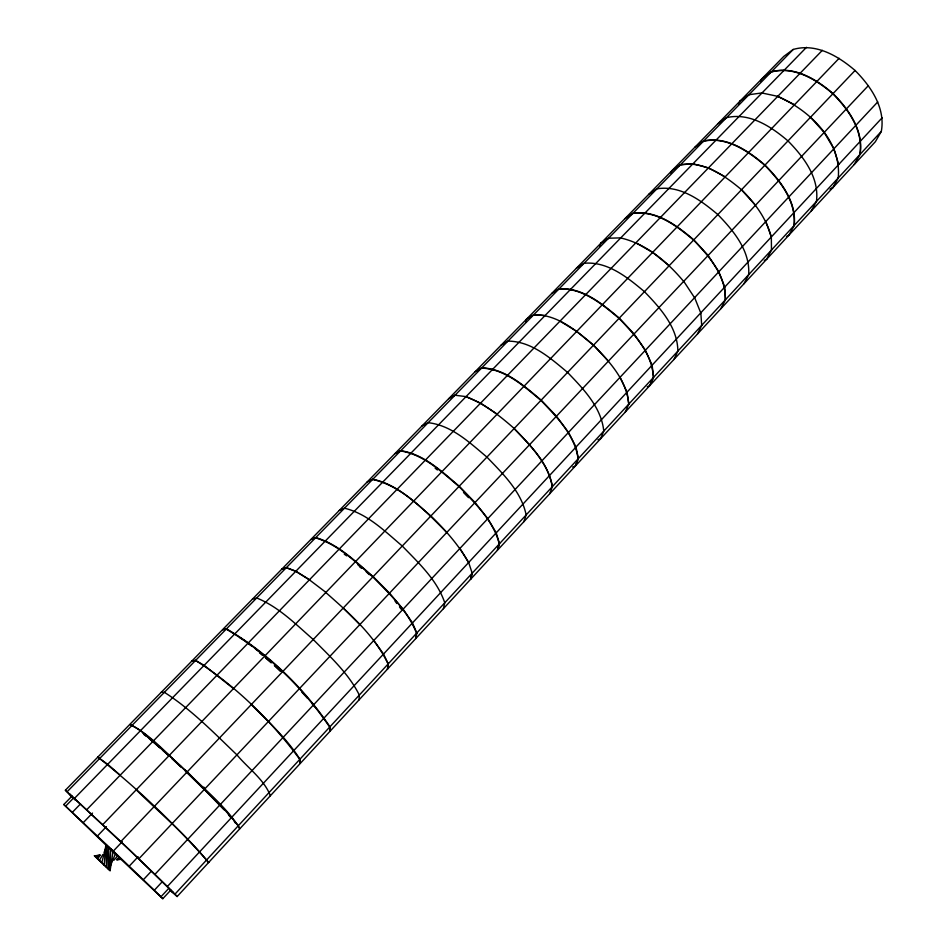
<?xml version="1.0" encoding="UTF-8"?>
<svg xmlns="http://www.w3.org/2000/svg" width="946" height="946" viewBox="0 0 946 946"><rect width="100%" height="100%" fill="white"/><g stroke="black" fill="none" stroke-linecap="round" stroke-linejoin="round"><path stroke-width="1.42" d="M624.928 218.668L694.766 147.34L703.481 141.202C726.634 136.295 748.002 151.041 764.782 165.302C780.509 181.336 796.591 201.876 794.001 225.704L725.476 299.705L720.793 308.81L649.867 385.483L653.591 377.324L725.251 299.953C726.221 275.984 709.275 256.271 693.572 240.083C676.709 225.869 656.205 210.142 632.791 213.465L559.133 288.778L551.483 293.698L475.14 371.683L481.786 367.84L558.897 289.015C582.44 287.608 602.046 304.139 619.039 318.364C634.778 334.73 652.421 353.603 653.355 377.572L649.642 385.732L575.44 465.94L578.349 458.574L653.355 377.572M721.018 308.573L788.881 235.211L794.214 225.479C796.816 201.652 780.722 181.112 764.995 165.065C748.227 150.804 726.847 136.058 703.694 140.978L694.979 147.115L761.873 78.802L771.357 71.813L793.221 49.452C815.96 42.83 838.369 56.098 855.066 70.477C870.888 86.358 885.657 107.927 881.305 131.447L875.369 141.711L854.285 164.498M100.311 855.48L94.423 855.763L110.079 870.663L110.682 849.023L105.81 844.471L104.214 865.129M838.239 177.943C841.763 140.788 809.374 110.067 777.671 96.421M703.694 140.978L771.144 72.038C793.99 65.794 816.15 79.452 832.858 93.796C848.657 109.712 863.781 131.033 859.819 154.636L794.214 225.479M789.082 234.975L854.084 164.71L860.032 154.423C863.982 130.82 848.869 109.488 833.071 93.571C816.363 79.228 794.202 65.57 771.357 71.813M359.019 699.922L359.326 695.073C348.518 673.292 330.059 656.607 313.244 639.508C295.672 624.218 278.632 606.812 256.673 597.978L252.464 599.125M387.446 669.177L388.12 663.986C374.391 635.085 349.381 613.363 325.814 592.503M387.541 669.07L388.215 663.867L383.532 654.041L373.8 640.477M110.079 870.663L113.082 851.294L110.682 849.023M416.536 633.288L415.519 638.834L330.012 731.27L329.953 726.788C303.441 687.47 267.529 652.693 226.484 628.842L222.629 629.598L310.595 539.752L315.479 537.86C338.112 544.447 355.389 561.959 372.866 576.894C389.35 593.875 407.856 610.726 416.536 633.288L329.953 726.788M499.252 543.974L416.808 633.004L415.779 638.55L497.241 550.477L499.252 543.974C493.505 520.619 475.058 503.26 458.952 486.481C441.64 471.924 423.749 454.47 400.489 450.946L394.683 453.855L310.867 539.468L315.751 537.576L400.489 450.946M443.402 608.692L444.774 602.815C437.099 579.933 418.593 562.941 402.263 546.019C384.833 531.238 367.379 513.713 344.486 508.203L339.283 510.45M525.846 321.746L526.473 319.24M470.493 579.401L472.184 573.205L468.66 562.492L459.922 548.432M470.588 579.295L472.279 573.099M578.112 458.834L499.512 543.702L497.501 550.205L575.203 466.201L578.112 458.834C574.932 435.03 556.78 416.973 540.911 400.406C523.777 386.086 505.069 368.952 481.538 368.1L474.892 371.932L394.943 453.595L400.761 450.686L481.538 368.1M599.835 246.114L600.793 243.335L608.668 238.132M523.836 521.731L526.153 514.931C521.305 491.388 502.941 473.816 486.93 457.107C469.677 442.645 451.526 425.262 428.136 422.685L422.034 425.913M549.673 493.8L552.381 486.611C548.384 462.925 530.115 445.117 514.186 428.479C499.665 415.755 484.246 403.504 465.952 396.717M670.939 173.236L671.873 170.718M738.755 103.93L739.938 101.198M109.961 866.82L115.53 853.635L110.221 848.728M760.714 81.486L761.873 78.802M625.259 412.089L628.794 404.096L627.032 392.152L620.068 377.3M673.895 359.515L677.868 351.108C677.596 327.127 660.178 307.97 644.451 291.664C627.505 277.462 607.604 261.167 584.084 263.26L576.433 268.203M697.474 334.021L701.778 325.294M743.994 283.729L748.688 274.647C750.225 250.725 733.552 230.729 717.848 214.588C701.021 200.363 680.209 184.943 656.879 188.845L648.578 194.521M766.556 259.334L771.546 249.957M811.089 211.195L816.433 201.498C819.496 177.742 803.722 156.93 787.983 140.93C771.227 126.646 749.587 112.255 726.528 117.647L717.624 123.997M838.322 177.86L832.693 187.828L830.221 189.2M105.81 844.471L106.366 845.026L101.754 862.799L99.354 860.505L102.795 854.557M104.178 852.18L105.562 849.804M113.946 860.198L117.789 855.787L115.53 853.635M238.321 825.728L239.586 829.027L177.139 896.536L174.998 894.1L238.321 825.728C217.604 800.174 193.067 778.026 169.145 755.547C156.066 745.483 144.915 730.998 129.614 724.612L65.38 790.217L71.754 796.78M238.617 825.409L329.669 727.096C303.146 687.789 267.233 653.012 226.2 629.137L222.345 629.894L129.909 724.305C151.833 735.385 168.459 756.031 187.284 771.794C204.904 790.418 226.508 806.725 239.882 828.708L329.74 731.565L329.669 727.096M860.032 154.423L881.305 131.447M174.998 894.1L167.395 886.497L231.616 817.439M231.912 817.108L324.206 717.848M324.502 717.541L412.22 623.189M416.808 633.004L412.491 622.906L495.964 533.118M499.512 543.702L496.224 532.846L575.759 447.304M578.349 458.574L576.008 447.032L651.877 365.44M653.591 377.324L652.101 365.191L724.553 287.277M725.476 299.705L724.778 287.028L794.025 212.554M794.238 212.33L860.493 141.06M860.706 140.836L882.18 117.742M170.8 890.08L162.807 898.7L160.95 896.773L168.837 888.294M160.95 896.773L154.293 890.281L162.274 881.719M167.395 886.497L154.943 874.352L219.992 804.833M220.3 804.514L313.753 704.64M314.037 704.332L402.819 609.449M412.491 622.906L403.102 609.153L487.545 518.916M496.224 532.846L487.805 518.633L568.239 432.689M576.008 447.032L568.487 432.417L645.16 350.469M652.101 365.191L645.409 350.221L718.605 271.999M724.778 287.028L718.83 271.75L788.763 197.016M788.988 196.78L855.882 125.286M856.095 125.061L877.77 101.896M154.293 890.281L143.354 879.756L151.419 871.136M154.943 874.352L138.837 858.838L204.573 789.177M204.88 788.846L299.279 688.783M299.575 688.475L389.232 593.449M403.102 609.153L389.516 593.154L474.774 502.787M487.805 518.633L475.034 502.503L556.201 416.477M568.487 432.417L556.461 416.205L633.832 334.198M645.409 350.221L634.08 333.938L707.915 255.68M718.83 271.75L708.14 255.432L778.676 180.674M778.901 180.438L846.351 108.944M846.564 108.731L868.428 85.554M143.354 879.756L129.2 866.205L138.128 856.745M65.38 790.217L120.804 841.609L186.977 772.113M187.284 771.794L282.322 671.979M282.618 671.672L372.866 576.894M315.751 537.576C338.396 544.163 355.672 561.664 373.15 576.599L458.952 486.481M400.761 450.686C424.021 454.186 441.912 471.652 459.224 486.197L540.911 400.406M481.786 367.84C505.318 368.68 524.025 385.814 541.171 400.134L619.039 318.364M559.133 288.778C582.677 287.348 602.283 303.891 619.275 318.104L693.572 240.083M551.719 293.449L624.703 218.904L633.028 213.228C656.429 209.906 676.934 225.633 693.808 239.835L764.782 165.302M764.995 165.065L832.858 93.796M833.071 93.571L855.066 70.477M72.026 796.094L63.82 804.502L113.319 851.081L122.306 841.633M97.45 835.992L106.46 826.603M102.818 824.569L169.145 755.547M169.452 755.215L264.726 656.075M265.022 655.767L355.507 561.605M355.779 561.309L441.829 471.77M442.089 471.486L524.013 386.24M524.273 385.968L602.365 304.707M602.602 304.446L677.123 226.898M677.36 226.65L748.546 152.566M748.771 152.33L816.859 81.486M817.06 81.261L839.126 58.297M86.855 809.587L153.039 741.274M153.347 740.955L248.42 642.795M248.715 642.488L339.046 549.236M339.33 548.952L425.251 460.253M425.523 459.969L507.352 375.491M507.6 375.231L585.633 294.679M585.881 294.431L660.355 217.533M660.592 217.296L731.766 143.827M731.991 143.591L800.068 73.315M800.281 73.09L822.346 50.315M83.295 822.606L92.519 813.063M72.357 812.318L80.505 803.923M65.676 806.11L73.764 797.821M74.616 798.247L140.351 730.797M140.658 730.478L235.14 633.524M235.436 633.229L325.247 541.077M325.53 540.793L411.002 453.099M411.262 452.827L492.7 369.271M492.949 369.011L570.639 289.299M570.876 289.05L645.066 212.945M645.29 212.708L716.217 139.937M716.429 139.712L784.293 70.087M784.506 69.874L806.5 47.3M67.261 791.613L132.322 725.097M132.629 724.79L226.2 629.137M226.484 628.842L315.479 537.86M633.028 213.228L703.481 141.202M762.074 78.589L783.773 56.417L793.221 49.452M94.423 855.763L97.225 858.471L99.46 856.568M739.867 101.281L749.031 94.635M671.79 170.8L680.387 164.805L692.98 163.776L708.448 167.891L725.227 176.831M600.698 243.418L608.574 238.226L620.765 237.872M526.39 319.322L533.639 314.829C557.206 314.119 576.504 330.887 593.544 345.124C609.366 361.538 626.985 380.292 628.712 404.19M501.002 345.255L507.919 341.128C531.475 341.175 550.477 358.144 567.565 372.417C583.386 388.924 601.384 407.241 603.773 431.128L600.58 438.767L597.943 439.748M117.209 858.944L119.634 857.561L121.407 859.299L117.186 859.701M448.617 398.763L455.097 395.132M830.292 189.117L832.776 187.746M786.481 236.465L788.881 235.211M764.285 260.446L766.638 259.251M367.154 481.975L372.759 479.303C395.866 483.784 413.52 501.297 430.891 515.948C445.259 529.914 458.775 545.002 468.554 562.598M95.605 856.922L99.637 855.231M647.241 386.737L649.642 385.732M572.637 467.076L575.203 466.201M281.813 569.137L286.366 567.624L295.873 571.218L309.508 579.732M281.707 569.244L286.271 567.73L295.779 571.325L309.401 579.839L325.921 592.385M116.689 859.89L120.875 858.767M94.647 855.988L100.205 854.983M748.96 94.718L762.05 92.909M192.121 660.757L195.609 660.403C235.98 686.134 271.455 720.852 299.787 759.354L300.249 763.446M192.003 660.876L195.503 660.521L204.147 665.334L233.485 688.593M680.304 164.888C703.576 160.453 724.612 175.625 741.534 189.72C754.955 202.941 766.485 218.55 771.25 237.044M161.281 692.271L164.391 692.33C191.411 709.524 213.902 732.843 236.926 754.873C247.982 768.199 264.076 779.303 270.367 795.752M201.545 787.379L204.466 787.439M533.556 314.923L545.109 315.491M455.002 395.227L466.047 396.622L480.568 403.138L497.206 414.135M761.968 92.992L777.754 96.338L794.545 104.699M372.665 479.397C403.008 486.551 425.464 511.23 446.784 532.444M620.682 237.954C646.295 243.843 667.131 261.711 683.651 281.4M97.828 757.072C137.537 788.515 175.152 824.368 208.688 862.433M97.71 757.19L107.714 764.285L120.177 775.188M635.878 242.803L652.634 252.381L669.153 265.72M559.997 321.143L576.705 331.396L593.449 345.231L608.42 361.135M239.716 637.592L244.47 640.56M344.273 554.202L346.674 555.846M245.558 641.388L252.074 646.39M255.325 648.885L258.589 651.38M435.136 468.187L437.419 469.973M142.905 733.126L160.158 747.482M143.709 734.321L145.932 736.059M357.623 564.526L361.892 568.049M359.48 566.583L361.609 568.333M177.139 896.536L170.718 890.943M121.407 859.299L114.135 852.464M149.267 738.684L159.85 747.801M259.653 652.314L262.87 655.093M265.022 656.95L271.443 662.507M259.37 652.622L262.574 655.401M265.791 658.18L271.159 662.815M169.606 889.748L173.213 892.622L130.087 850.549L69.354 793.789L75.361 800.233M162.807 898.7L110.126 849.059M163.339 750.225L168.707 755.109M171.924 758.042L181.537 766.887M163.019 750.545L168.4 755.44M171.616 758.373L181.23 767.206M136.212 789.815C160.595 813.69 187.225 835.909 208.569 862.551M463.516 492.499L468.53 497.631M366.161 571.691L369.342 574.707M274.659 665.286L280.785 671.092M274.375 665.594L280.489 671.412M184.671 769.867L224.332 809.457M185.416 771.191L204.147 789.354M113.319 851.081L129.2 866.205M105.905 845.038L63.82 804.502M102.736 863.615L109.831 870.415M120.804 841.609L138.837 858.838M97.225 858.471L99.354 860.505M117.789 855.787L119.634 857.561M251.269 704.593C268.475 721.81 286.851 738.495 299.906 759.236L300.355 763.339M206.216 791.412L224.025 809.788M343.256 607.994L359.811 624.632M373.15 576.599L389.516 593.154M459.224 486.197L475.034 502.503M514.092 428.573C530.02 445.223 548.29 463.032 552.287 486.717M301.786 692.07L307.509 698.278M541.171 400.134L556.461 416.205M619.275 318.104L634.08 333.938M693.808 239.835L708.14 255.432M741.451 189.803L755.487 205.247M810.545 117.233L824.167 132.464L833.887 148.794L838.7 164.498M228.104 813.785L232.811 819.177M228.743 815.18L230.623 817.344M311.991 703.528L314.663 706.674M395.05 601.159L396.835 603.489M399.508 606.977L401.293 609.307M234.23 821.294L235.66 823.422M683.733 281.305L694.541 297.706M694.636 297.612L700.738 312.89M765.858 221.494L771.333 236.961L771.475 250.04M700.82 312.795L701.696 325.389M106.969 845.511L108.317 869.019M108.577 847.025L109.559 870.178M106.011 844.636L106.472 867.281"/></g></svg>
